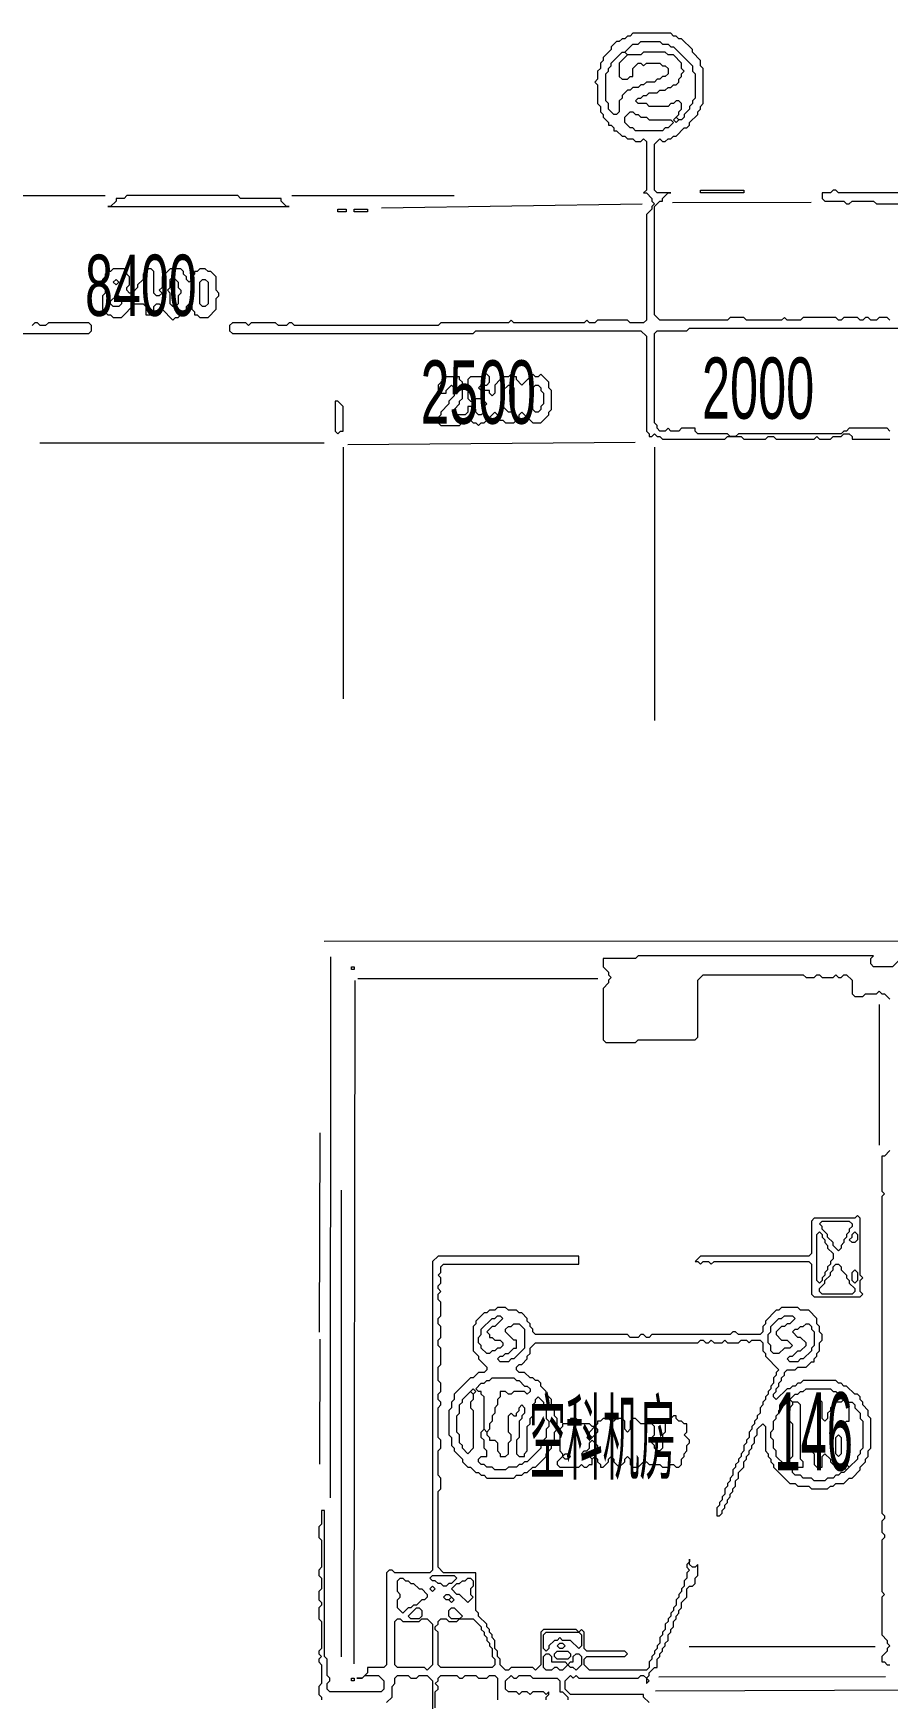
# Model space of a CAD drawing. Extents: x 20 to 3943, y 20 to 2783.
# Drawn here: x 829 to 1145, y 1839 to 2455 of the extents above; entities that cross this region are included whole.
import ezdxf

# ---------------------------------------------------------------- set-up
doc = ezdxf.new("R2010")
doc.units = 0
for name, color, linetype, lineweight in [('OCR_TEXT', 6, 'Continuous', 0), ('RESIDUAL_GRAPHIC', 3, 'Continuous', 0), ('TRACE_CURVE', 6, 'Continuous', 0), ('TRACE_STRAIGHT', 5, 'Continuous', 0), ('TRACE_TEXT_SYMBOL', 6, 'Continuous', 0)]:
    doc.layers.add(name, color=color, linetype=linetype, lineweight=lineweight)
doc.styles.add('wqy-unicode', font='wqy-unicode.lff')

msp = doc.modelspace()

# ---------------------------------------------------------------- linework, layer by layer
at = {"layer": 'RESIDUAL_GRAPHIC', "color": 3}
msp.add_lwpolyline([(1146, 2042), (1144, 2040), (1143, 2040), (1143, 2027), (1144, 2026), (1143, 2025), (1143, 1908), (1144, 1907), (1144, 1906), (1143, 1905), (1143, 1901), (1144, 1900), (1144, 1899), (1143, 1898), (1143, 1879), (1144, 1878), (1143, 1877), (1143, 1863), (1145, 1861), (1145, 1860), (1146, 1859), (1145, 1858), (1145, 1857), (1143, 1855), (1143, 1853), (1144, 1853), (1145, 1852), (1146, 1852)], dxfattribs=at)
at = {"layer": 'TRACE_CURVE', "color": 6}
for points in [[(1051, 2455), (1050, 2454), (1049, 2454), (1048, 2453), (1047, 2453), (1046, 2452), (1045, 2452), (1043, 2450), (1043, 2449), (1040, 2446), (1040, 2445), (1039, 2444), (1039, 2442), (1038, 2441), (1038, 2438), (1037, 2437), (1038, 2436), (1038, 2429), (1039, 2428), (1039, 2426), (1040, 2425), (1040, 2424), (1042, 2422), (1042, 2421), (1043, 2421), (1044, 2420), (1044, 2419), (1045, 2419), (1047, 2417), (1048, 2417), (1049, 2416), (1051, 2416), (1052, 2415), (1054, 2415), (1055, 2416), (1056, 2415), (1056, 2397), (1055, 2396), (1056, 2396), (1058, 2394), (1058, 2393), (1059, 2392), (1058, 2391), (1058, 2390), (1056, 2388), (1056, 2349), (1055, 2348), (1050, 2348), (1049, 2349), (1038, 2349), (1037, 2348), (1035, 2348), (1034, 2349), (1033, 2348), (1007, 2348), (1006, 2349), (1005, 2348), (980, 2348), (979, 2347), (926, 2347), (925, 2348), (924, 2348), (923, 2347), (920, 2347)], [(1108, 2349), (1107, 2350), (1106, 2349), (1093, 2349), (1092, 2350), (1087, 2350), (1086, 2349), (1061, 2349), (1059, 2351), (1059, 2391), (1061, 2393), (1062, 2393), (1062, 2394), (1064, 2396), (1065, 2396), (1060, 2396), (1059, 2397), (1059, 2414), (1061, 2416), (1062, 2415), (1063, 2415), (1064, 2416), (1065, 2416), (1066, 2417), (1067, 2417), (1070, 2420), (1071, 2420), (1072, 2421), (1072, 2422), (1075, 2425), (1075, 2426), (1076, 2427), (1076, 2428), (1077, 2429), (1077, 2442), (1076, 2443), (1076, 2445), (1073, 2448), (1073, 2449), (1069, 2453), (1068, 2453), (1067, 2454), (1066, 2454), (1065, 2455), (1051, 2455)], [(1284, 2396), (1127, 2396), (1126, 2397), (1125, 2397), (1124, 2396), (1121, 2396), (1121, 2394), (1122, 2393), (1129, 2393), (1130, 2392), (1131, 2392), (1132, 2393), (1140, 2393), (1141, 2392), (1252, 2392)], [(770, 2344), (850, 2344), (851, 2345), (851, 2347), (850, 2348), (835, 2348), (834, 2347), (832, 2347), (831, 2348), (830, 2348), (829, 2347)], [(920, 2347), (919, 2348), (910, 2348), (909, 2347), (908, 2348), (903, 2348), (902, 2347), (902, 2345), (903, 2344), (992, 2344), (993, 2345), (1054, 2345), (1056, 2343), (1056, 2308), (1057, 2307), (1057, 2306), (1058, 2306), (1059, 2307), (1060, 2306), (1061, 2306), (1062, 2305), (1085, 2305), (1086, 2306), (1091, 2306), (1092, 2305), (1100, 2305), (1101, 2306), (1103, 2306), (1104, 2305), (1118, 2305), (1119, 2306), (1120, 2305), (1124, 2305), (1125, 2306), (1128, 2306), (1129, 2307), (1131, 2307), (1132, 2306), (1132, 2305), (1146, 2305)], [(1146, 2308), (1145, 2309), (1131, 2309), (1130, 2308), (1129, 2308), (1128, 2307), (1090, 2307), (1089, 2306), (1087, 2306), (1086, 2307), (1075, 2307), (1074, 2308), (1074, 2309), (1069, 2309), (1068, 2308), (1065, 2308), (1064, 2309), (1063, 2308), (1061, 2308), (1060, 2309), (1060, 2310), (1059, 2311), (1059, 2344), (1060, 2345), (1071, 2345), (1072, 2346), (1156, 2346)], [(1146, 2349), (1145, 2350), (1142, 2350), (1141, 2349), (1139, 2349), (1138, 2350), (1137, 2350), (1136, 2349), (1135, 2349), (1134, 2350), (1129, 2350), (1128, 2349), (1127, 2349), (1126, 2350), (1114, 2350), (1113, 2349), (1108, 2349)], [(1053, 2114), (1052, 2113), (1040, 2113), (1040, 2110), (1042, 2108), (1042, 2107), (1043, 2106), (1042, 2105), (1042, 2104), (1040, 2102), (1040, 2083), (1041, 2082), (1052, 2082), (1053, 2083), (1074, 2083), (1075, 2084), (1075, 2105), (1077, 2107), (1114, 2107), (1115, 2106), (1118, 2106), (1119, 2107), (1120, 2107), (1121, 2106), (1125, 2106), (1126, 2107), (1127, 2106), (1128, 2106), (1129, 2107), (1130, 2107), (1132, 2105), (1132, 2100), (1133, 2099), (1136, 2099), (1137, 2100), (1141, 2100), (1142, 2101), (1143, 2100), (1144, 2100), (1146, 2098)], [(1159, 2112), (1149, 2112), (1147, 2110), (1140, 2110), (1139, 2111), (1139, 2113), (1140, 2114), (1053, 2114)], [(979, 2003), (977, 2001), (977, 1887), (976, 1886), (963, 1886), (962, 1887), (961, 1887), (960, 1886), (960, 1852), (959, 1851), (953, 1851), (953, 1849), (951, 1847), (949, 1847), (951, 1847), (952, 1848), (957, 1848), (959, 1846), (959, 1843), (958, 1842), (939, 1842), (938, 1843), (938, 1845), (939, 1846), (939, 1847), (938, 1848), (938, 1854), (937, 1855), (937, 1909), (936, 1909), (936, 1904), (935, 1903), (935, 1899), (936, 1898), (936, 1888), (935, 1887), (935, 1885), (936, 1884), (936, 1880), (935, 1879), (935, 1876), (936, 1875), (936, 1874), (935, 1873), (935, 1869), (936, 1868), (936, 1858), (935, 1857), (935, 1856), (936, 1855), (935, 1854), (935, 1853), (936, 1852), (936, 1845), (935, 1844), (935, 1841), (936, 1840), (936, 1839)], [(979, 1947), (980, 1948), (980, 1949), (979, 1950), (979, 1952), (980, 1953), (980, 1956), (979, 1957), (979, 1962), (980, 1963), (980, 1969), (979, 1970), (979, 1972), (980, 1973), (980, 1977), (979, 1978), (979, 1980), (980, 1981), (980, 1986), (979, 1987), (979, 1989), (980, 1990), (979, 1991), (979, 1992), (980, 1993), (980, 1995), (979, 1996), (980, 1997), (980, 1999), (981, 2000), (1031, 2000), (1031, 2003), (979, 2003)], [(1064, 1868), (1063, 1867), (1063, 1865), (1062, 1864), (1062, 1863), (1061, 1862), (1061, 1860), (1060, 1859), (1060, 1858), (1059, 1857), (1059, 1856), (1058, 1855), (1058, 1854), (1057, 1853), (1057, 1851), (1056, 1850), (1035, 1850), (1033, 1852), (1033, 1854), (1034, 1855), (1048, 1855), (1049, 1856), (1048, 1857), (1034, 1857), (1033, 1858), (1033, 1864), (1032, 1865), (1031, 1864), (1030, 1865), (1018, 1865), (1017, 1864), (1017, 1852), (1015, 1850), (1014, 1851), (1006, 1851), (1005, 1850), (1004, 1850), (1002, 1852), (1002, 1854), (1001, 1855), (1001, 1857), (1000, 1858), (1000, 1861), (999, 1862), (999, 1863), (998, 1864), (998, 1865), (997, 1866), (997, 1867), (994, 1870), (994, 1871), (993, 1872), (993, 1886), (981, 1886), (979, 1888), (979, 1916), (980, 1917), (980, 1921), (979, 1922), (979, 1931), (980, 1932), (980, 1935), (979, 1936), (979, 1947)], [(1030, 1848), (1031, 1847), (1053, 1847), (1054, 1848), (1055, 1848), (1056, 1847), (1056, 1845), (1057, 1846), (1056, 1847), (1057, 1848), (1057, 1849), (1059, 1851), (1060, 1851), (1060, 1854), (1061, 1855), (1061, 1856), (1062, 1857), (1062, 1858), (1063, 1859), (1063, 1860), (1064, 1861), (1064, 1863), (1065, 1864), (1065, 1865), (1066, 1866), (1066, 1868), (1067, 1869), (1067, 1870), (1068, 1871), (1068, 1872), (1069, 1873), (1069, 1875), (1071, 1877), (1071, 1880), (1072, 1881), (1073, 1881), (1074, 1882), (1074, 1884), (1075, 1885), (1075, 1889), (1074, 1888), (1073, 1888), (1072, 1889), (1072, 1891), (1072, 1890), (1071, 1889), (1071, 1888), (1072, 1887), (1071, 1886), (1071, 1884), (1070, 1883), (1070, 1881), (1069, 1880), (1069, 1879), (1068, 1878), (1068, 1877), (1067, 1876), (1067, 1874), (1066, 1873), (1066, 1872), (1065, 1871), (1065, 1870), (1064, 1869), (1064, 1868)], [(960, 1838), (962, 1840), (962, 1844), (963, 1845), (963, 1847), (964, 1848), (968, 1848), (969, 1847), (971, 1847), (972, 1848), (975, 1848), (977, 1846), (977, 1832)], [(978, 1836), (978, 1842), (979, 1843), (979, 1844), (978, 1845), (979, 1846), (979, 1847), (980, 1848), (986, 1848), (987, 1847), (988, 1847), (989, 1848), (993, 1848), (994, 1847), (997, 1847), (998, 1848), (1000, 1848), (1001, 1847), (1001, 1839)], [(1019, 1839), (1019, 1840), (1020, 1841), (1020, 1842), (1019, 1841), (1018, 1842), (1014, 1842), (1013, 1841), (1012, 1842), (1010, 1842), (1009, 1841), (1008, 1842), (1005, 1842), (1004, 1843), (1004, 1846), (1006, 1848), (1007, 1847), (1008, 1847), (1009, 1848), (1013, 1848), (1014, 1847), (1023, 1847), (1024, 1846), (1024, 1842), (1025, 1842), (1027, 1840), (1027, 1839)], [(1057, 1838), (1055, 1840), (1055, 1841), (1028, 1841), (1026, 1843), (1026, 1846), (1028, 1848), (1029, 1847), (1030, 1848)]]:
    msp.add_lwpolyline(points, dxfattribs=at)
for points in [[(1053, 2451), (1054, 2452), (1061, 2452), (1062, 2451), (1064, 2451), (1065, 2450), (1066, 2450), (1073, 2443), (1073, 2441), (1074, 2440), (1074, 2431), (1073, 2430), (1073, 2429), (1072, 2428), (1072, 2427), (1070, 2425), (1070, 2424), (1069, 2423), (1068, 2423), (1067, 2424), (1068, 2425), (1068, 2426), (1069, 2427), (1069, 2429), (1068, 2430), (1067, 2430), (1066, 2429), (1065, 2429), (1064, 2428), (1057, 2428), (1056, 2429), (1053, 2429), (1052, 2430), (1053, 2431), (1054, 2431), (1055, 2432), (1056, 2432), (1057, 2433), (1060, 2433), (1061, 2434), (1063, 2434), (1064, 2435), (1065, 2435), (1066, 2436), (1067, 2436), (1068, 2437), (1068, 2438), (1069, 2439), (1069, 2440), (1070, 2441), (1069, 2442), (1069, 2444), (1066, 2447), (1064, 2447), (1063, 2448), (1055, 2448), (1054, 2447), (1049, 2447), (1048, 2448), (1051, 2451)], [(1047, 2448), (1048, 2448), (1049, 2447), (1046, 2444), (1046, 2439), (1047, 2438), (1049, 2438), (1050, 2439), (1051, 2439), (1051, 2442), (1053, 2444), (1054, 2444), (1055, 2443), (1056, 2444), (1061, 2444), (1062, 2443), (1063, 2443), (1064, 2442), (1064, 2440), (1063, 2439), (1062, 2439), (1061, 2438), (1060, 2438), (1059, 2437), (1056, 2437), (1055, 2436), (1054, 2436), (1053, 2435), (1051, 2435), (1050, 2434), (1049, 2434), (1047, 2432), (1047, 2431), (1046, 2430), (1046, 2426), (1045, 2425), (1044, 2425), (1042, 2427), (1042, 2429), (1041, 2430), (1041, 2440), (1042, 2441), (1042, 2442), (1043, 2443), (1043, 2444)], [(1050, 2426), (1051, 2426), (1052, 2425), (1053, 2425), (1054, 2424), (1056, 2424), (1057, 2423), (1065, 2423), (1066, 2422), (1064, 2420), (1063, 2420), (1062, 2419), (1052, 2419), (1051, 2420), (1050, 2420), (1048, 2422), (1048, 2424)], [(1066, 2423), (1067, 2424), (1068, 2423), (1067, 2422)], [(964, 1883), (965, 1884), (966, 1884), (967, 1883), (968, 1883), (969, 1882), (970, 1882), (972, 1880), (973, 1880), (975, 1878), (975, 1877), (974, 1876), (973, 1876), (971, 1874), (970, 1874), (969, 1873), (968, 1873), (966, 1871), (964, 1873), (964, 1876), (965, 1877), (965, 1878), (964, 1879)], [(976, 1884), (977, 1885), (985, 1885), (986, 1884), (984, 1882), (983, 1882), (982, 1881), (981, 1881), (980, 1882), (979, 1882), (978, 1883), (977, 1883)], [(989, 1883), (990, 1884), (991, 1884), (992, 1883), (992, 1881), (991, 1880), (991, 1878), (992, 1877), (990, 1875), (987, 1878), (986, 1878), (984, 1880), (986, 1882), (987, 1882), (988, 1883)], [(976, 1880), (977, 1881), (978, 1880), (977, 1879)], [(981, 1877), (982, 1878), (983, 1878), (984, 1877), (983, 1876), (982, 1876)], [(971, 1873), (972, 1873), (973, 1872), (973, 1870), (972, 1869), (969, 1869), (968, 1870)], [(983, 1876), (984, 1877), (985, 1876), (984, 1875)], [(983, 1872), (984, 1873), (985, 1873), (988, 1870), (987, 1869), (984, 1869), (983, 1870)], [(963, 1868), (964, 1869), (965, 1869), (966, 1868), (972, 1868), (973, 1869), (975, 1869), (977, 1867), (977, 1852), (975, 1850), (974, 1851), (964, 1851), (963, 1852)], [(979, 1868), (980, 1869), (982, 1869), (983, 1868), (986, 1868), (987, 1869), (992, 1869), (995, 1866), (995, 1865), (996, 1864), (996, 1863), (997, 1862), (997, 1861), (998, 1860), (998, 1859), (999, 1858), (999, 1855), (1000, 1854), (1000, 1852), (999, 1851), (980, 1851), (979, 1852), (979, 1864), (978, 1865), (978, 1866), (979, 1867)], [(1018, 1863), (1019, 1864), (1031, 1864), (1032, 1863), (1032, 1859), (1031, 1858), (1028, 1861), (1025, 1861), (1024, 1862), (1023, 1861), (1022, 1861), (1020, 1859), (1020, 1858), (1019, 1857), (1018, 1858)], [(1023, 1859), (1024, 1860), (1025, 1860), (1026, 1859), (1025, 1858), (1024, 1858)], [(1018, 1855), (1019, 1856), (1020, 1856), (1021, 1855), (1021, 1853), (1026, 1853), (1027, 1852), (1025, 1850), (1024, 1850), (1023, 1851), (1022, 1851), (1021, 1850), (1019, 1850), (1018, 1851)], [(1022, 1856), (1023, 1857), (1027, 1857), (1028, 1856), (1028, 1855), (1027, 1854), (1023, 1854), (1022, 1855)], [(1029, 1855), (1030, 1856), (1031, 1856), (1032, 1855), (1032, 1852), (1030, 1850), (1029, 1851), (1028, 1851), (1027, 1852), (1028, 1853), (1029, 1853)]]:
    msp.add_lwpolyline(points, close=True, dxfattribs=at)
at = {"layer": 'TRACE_STRAIGHT', "color": 5}
for p, q in [((669, 2395), (856, 2395)), ((925, 2395), (985, 2395)), ((958.1, 2390.43), (1054.4, 2391.94)), ((1065.62, 2392.47), (1116.88, 2392.6)), ((831.87, 2303.59), (936.88, 2303.65)), ((945.63, 2302.96), (1051.9, 2303.93)), ((944, 2302), (944, 2209)), ((1059, 2302), (1059, 2201)), ((936.87, 2119.38), (1166.88, 2119.62)), ((939.26, 1913.62), (939.42, 2113.62)), ((949.37, 2105.67), (1038.12, 2105.58)), ((948.06, 1852.37), (948.41, 2104.87)), ((1142, 2096), (1142, 2044)), ((935.2, 1974.87), (935.49, 2048.63)), ((943.37, 1854.87), (943.38, 2027.38)), ((935.29, 1926.12), (935.42, 1972.38)), ((1071.88, 1858.7), (1140.62, 1858.7)), ((1060.62, 1847.46), (1144.38, 1847.6)), ((1059.37, 1842.32), (1160.62, 1842.67))]:
    msp.add_line(p, q, dxfattribs=at)
at = {"layer": 'TRACE_TEXT_SYMBOL', "color": 6}
for points in [[(864, 2395), (863, 2394), (860, 2394), (860, 2393), (858, 2391), (857, 2391), (924, 2391), (923, 2391), (921, 2393), (921, 2394), (906, 2394), (905, 2395)], [(1076, 2397), (1092, 2397), (1092, 2396), (1076, 2396)], [(942, 2390), (945, 2390), (945, 2389), (942, 2389)], [(948, 2390), (953, 2390), (953, 2389), (948, 2389)], [(859, 2363), (860, 2364), (861, 2363), (860, 2362)], [(880, 2364), (881, 2365), (883, 2363), (883, 2361), (884, 2360), (884, 2359), (883, 2358), (883, 2355), (882, 2354), (881, 2354), (880, 2355), (880, 2359), (879, 2360), (880, 2361)], [(891, 2363), (892, 2364), (893, 2364), (894, 2363), (894, 2355), (893, 2354), (892, 2354), (891, 2355)], [(860, 2358), (861, 2358), (862, 2357), (862, 2355), (861, 2354), (859, 2354), (858, 2355), (858, 2356)], [(1005, 2325), (1006, 2325), (1007, 2324), (1007, 2316), (1006, 2315), (1005, 2315), (1003, 2317), (1003, 2323)], [(1014, 2324), (1015, 2325), (1016, 2325), (1017, 2324), (1017, 2323), (1018, 2322), (1018, 2318), (1017, 2317), (1017, 2316), (1016, 2315), (1015, 2315), (1014, 2316), (1014, 2317), (1013, 2318), (1013, 2322), (1014, 2323)], [(941, 2319), (941, 2308), (942, 2307), (943, 2308), (944, 2308), (944, 2317), (942, 2319)], [(947, 2110), (948, 2110), (948, 2109), (947, 2109)], [(1134, 2018), (1133, 2017), (1118, 2017), (1117, 2016), (1117, 2004), (1116, 2003), (1076, 2003), (1074, 2001), (1075, 2001), (1076, 2000), (1077, 2001), (1079, 2001), (1080, 2000), (1081, 2001), (1116, 2001), (1117, 2000), (1117, 1989), (1118, 1988), (1135, 1988), (1136, 1989), (1135, 1990), (1135, 1994), (1136, 1995), (1135, 1996), (1135, 2017)], [(1120, 2015), (1121, 2016), (1131, 2016), (1132, 2015), (1132, 2014), (1131, 2013), (1131, 2012), (1130, 2011), (1130, 2010), (1129, 2009), (1129, 2008), (1128, 2007), (1128, 2006), (1127, 2005), (1125, 2007), (1125, 2008), (1123, 2010), (1123, 2011), (1121, 2013), (1121, 2014)], [(1119, 2011), (1120, 2012), (1121, 2011), (1121, 2010), (1122, 2009), (1122, 2008), (1123, 2007), (1123, 2006), (1125, 2004), (1125, 2002), (1124, 2001), (1124, 2000), (1123, 1999), (1123, 1998), (1122, 1997), (1122, 1996), (1121, 1995), (1121, 1994), (1120, 1993), (1119, 1994)], [(1132, 2011), (1133, 2012), (1134, 2011), (1134, 2009), (1133, 2008), (1132, 2008), (1131, 2009), (1132, 2010)], [(1125, 1999), (1126, 2000), (1127, 2000), (1128, 1999), (1128, 1998), (1130, 1996), (1130, 1995), (1131, 1994), (1131, 1993), (1133, 1991), (1133, 1990), (1132, 1989), (1121, 1989), (1120, 1990), (1120, 1991), (1122, 1993), (1122, 1994), (1124, 1996), (1124, 1997), (1125, 1998)], [(1132, 1997), (1133, 1998), (1134, 1997), (1134, 1994), (1133, 1993), (1132, 1994)], [(1000, 1980), (1001, 1981), (1002, 1981), (1003, 1980), (1000, 1977), (999, 1977), (997, 1975), (998, 1974), (998, 1973), (999, 1973), (1000, 1972), (1002, 1972), (1003, 1971), (1003, 1970), (1002, 1969), (1001, 1969), (1000, 1968), (999, 1968), (998, 1967), (997, 1967), (995, 1969), (995, 1970), (994, 1971), (994, 1973), (995, 1974), (995, 1976), (999, 1980)], [(1006, 1977), (1007, 1978), (1009, 1978), (1011, 1976), (1011, 1969), (1007, 1965), (1006, 1965), (1005, 1964), (1002, 1964), (1001, 1965), (1002, 1966), (1003, 1966), (1004, 1967), (1005, 1967), (1007, 1969), (1008, 1969), (1008, 1972), (1007, 1972), (1004, 1975), (1004, 1976), (1005, 1977)], [(1106, 1980), (1107, 1981), (1110, 1981), (1111, 1980), (1109, 1978), (1108, 1978), (1107, 1977), (1106, 1977), (1104, 1975), (1104, 1974), (1106, 1972), (1108, 1972), (1110, 1970), (1109, 1969), (1107, 1969), (1105, 1967), (1103, 1967), (1102, 1968), (1102, 1970), (1101, 1971), (1101, 1974), (1102, 1975), (1102, 1977), (1105, 1980)], [(1114, 1977), (1115, 1978), (1116, 1978), (1117, 1977), (1117, 1976), (1118, 1975), (1118, 1970), (1117, 1969), (1117, 1968), (1114, 1965), (1113, 1965), (1112, 1964), (1109, 1964), (1108, 1965), (1109, 1966), (1110, 1966), (1112, 1968), (1113, 1968), (1115, 1970), (1115, 1971), (1113, 1973), (1112, 1973), (1110, 1975), (1111, 1976), (1112, 1976), (1113, 1977)], [(998, 1957), (999, 1958), (1007, 1958), (1008, 1957), (1009, 1957), (1011, 1955), (1012, 1955), (1013, 1954), (1013, 1953), (1012, 1952), (1011, 1953), (1007, 1953), (1006, 1952), (1005, 1952), (1004, 1953), (1002, 1953), (1002, 1951), (1001, 1950), (1001, 1948), (1000, 1947), (1000, 1945), (999, 1944), (999, 1942), (998, 1941), (998, 1939), (997, 1938), (996, 1939), (996, 1951), (995, 1952), (995, 1953), (994, 1953), (993, 1954), (995, 1956), (996, 1956), (997, 1957)], [(991, 1953), (992, 1952), (992, 1950), (991, 1949), (991, 1947), (992, 1946), (992, 1932), (990, 1930), (988, 1932), (988, 1933), (987, 1934), (987, 1937), (986, 1938), (986, 1944), (987, 1945), (987, 1948), (988, 1949), (988, 1950)], [(991, 1953), (992, 1954), (993, 1953), (992, 1952)], [(1114, 1953), (1115, 1954), (1124, 1954), (1125, 1953), (1126, 1953), (1127, 1952), (1128, 1952), (1129, 1951), (1129, 1950), (1128, 1949), (1126, 1949), (1124, 1947), (1124, 1946), (1123, 1945), (1123, 1943), (1122, 1942), (1121, 1943), (1121, 1949), (1120, 1950), (1118, 1948), (1118, 1946), (1117, 1945), (1117, 1942), (1116, 1941), (1116, 1938), (1115, 1937), (1115, 1931), (1117, 1931), (1118, 1930), (1118, 1926), (1119, 1925), (1121, 1925), (1121, 1929), (1122, 1930), (1124, 1928), (1124, 1927), (1126, 1925), (1129, 1925), (1130, 1924), (1129, 1923), (1128, 1923), (1127, 1922), (1126, 1922), (1125, 1921), (1123, 1921), (1122, 1920), (1118, 1920), (1117, 1921), (1114, 1921), (1113, 1922), (1111, 1922), (1110, 1923), (1110, 1924), (1111, 1925), (1114, 1925), (1114, 1927), (1113, 1928), (1113, 1948), (1112, 1949), (1110, 1949), (1109, 1950), (1111, 1952), (1112, 1952), (1113, 1953)], [(1109, 1950), (1110, 1949), (1110, 1948), (1109, 1947), (1109, 1946), (1108, 1945), (1108, 1943), (1110, 1941), (1110, 1929), (1107, 1926), (1104, 1929), (1104, 1931), (1103, 1932), (1103, 1935), (1102, 1936), (1102, 1938), (1103, 1939), (1103, 1942), (1104, 1943), (1104, 1944), (1105, 1945), (1105, 1946)], [(1130, 1948), (1131, 1949), (1132, 1949), (1133, 1948), (1133, 1947), (1135, 1945), (1135, 1943), (1136, 1942), (1136, 1932), (1135, 1931), (1135, 1930), (1134, 1929), (1134, 1928), (1131, 1925), (1130, 1926), (1130, 1927), (1131, 1928), (1131, 1938), (1130, 1939), (1130, 1940), (1129, 1941), (1130, 1942), (1131, 1942), (1131, 1947)], [(1037, 1940), (1038, 1939), (1038, 1938), (1036, 1936), (1035, 1937), (1035, 1938)], [(1035, 1934), (1036, 1935), (1038, 1933), (1038, 1931), (1037, 1930), (1037, 1929), (1036, 1928), (1035, 1929), (1033, 1929), (1032, 1930), (1033, 1931), (1034, 1931), (1035, 1932)], [(1034, 1936), (1035, 1937), (1036, 1936), (1035, 1935)], [(1126, 1936), (1127, 1937), (1128, 1936), (1128, 1930), (1127, 1929), (1126, 1930)], [(1025, 1929), (1026, 1930), (1027, 1930), (1028, 1929), (1027, 1928), (1026, 1928)], [(1129, 1925), (1130, 1926), (1131, 1925), (1130, 1924)], [(947, 1847), (948, 1847), (948, 1846), (947, 1846)]]:
    msp.add_lwpolyline(points, close=True, dxfattribs=at)
for points in [[(859, 2368), (858, 2367), (857, 2367), (856, 2366), (856, 2365), (855, 2364), (855, 2363), (856, 2362), (856, 2359), (855, 2358), (855, 2353), (857, 2351), (858, 2351), (859, 2350), (862, 2350), (867, 2355), (870, 2355), (871, 2354), (871, 2351), (874, 2351), (874, 2354), (875, 2355), (876, 2355), (877, 2354), (877, 2353), (881, 2349), (882, 2350), (883, 2350), (886, 2353), (886, 2354), (887, 2355), (888, 2354), (888, 2353), (889, 2352), (889, 2351), (890, 2351), (891, 2350), (894, 2350), (897, 2353), (897, 2357), (898, 2358), (898, 2359), (897, 2360), (897, 2365), (895, 2367), (894, 2367), (893, 2368), (891, 2368), (890, 2367), (889, 2367), (889, 2366), (888, 2365), (888, 2364), (887, 2363), (886, 2364), (886, 2365), (885, 2366), (885, 2367), (884, 2368), (880, 2368), (877, 2365), (877, 2361), (876, 2360), (877, 2359)], [(877, 2359), (876, 2358), (875, 2358), (874, 2359), (874, 2367), (873, 2368), (872, 2368), (870, 2366), (870, 2364), (868, 2362), (868, 2361), (866, 2359), (865, 2359), (864, 2360), (864, 2361), (865, 2362), (865, 2365), (864, 2366), (864, 2367), (863, 2368), (859, 2368)], [(996, 2329), (995, 2328), (991, 2328), (990, 2327), (990, 2320), (991, 2319), (992, 2319), (993, 2320), (995, 2320), (997, 2318), (996, 2317), (996, 2315), (995, 2314), (994, 2314), (993, 2315), (993, 2316), (992, 2317), (990, 2317), (990, 2315), (989, 2314), (986, 2314), (985, 2315), (985, 2316), (987, 2318), (987, 2319), (988, 2320), (988, 2326), (987, 2327), (987, 2328), (981, 2328), (981, 2327), (979, 2325), (979, 2323), (980, 2322), (982, 2322), (982, 2323), (984, 2325), (985, 2324), (985, 2321), (983, 2319), (983, 2318), (980, 2315), (980, 2314), (979, 2313), (979, 2311), (980, 2310), (987, 2310), (990, 2313), (992, 2311), (993, 2311), (994, 2310), (995, 2311), (996, 2311), (997, 2312), (998, 2312), (998, 2313), (1000, 2315), (1001, 2314), (1001, 2313), (1002, 2312), (1003, 2312), (1004, 2311), (1007, 2311), (1009, 2313)], [(1009, 2313), (1009, 2314), (1010, 2315), (1014, 2311), (1017, 2311), (1020, 2314), (1020, 2315), (1021, 2316), (1021, 2323), (1020, 2324), (1020, 2326), (1017, 2329), (1016, 2328), (1015, 2328), (1014, 2329), (1010, 2325), (1008, 2327), (1008, 2328), (1007, 2328), (1006, 2329), (1005, 2328), (1002, 2328), (1002, 2327), (1000, 2325), (1000, 2322), (999, 2321), (998, 2322), (998, 2323), (995, 2323), (994, 2324), (995, 2325), (997, 2325), (998, 2326), (998, 2328), (997, 2329), (996, 2329)], [(1001, 1984), (1000, 1983), (998, 1983), (997, 1982), (996, 1982), (993, 1979), (993, 1978), (992, 1977), (992, 1968), (994, 1966), (994, 1965), (997, 1962), (997, 1961), (996, 1960), (994, 1960), (992, 1958), (991, 1958), (985, 1952), (985, 1950), (984, 1949), (984, 1947), (983, 1946), (983, 1937), (984, 1936), (984, 1933), (985, 1932), (985, 1931), (988, 1928), (988, 1927), (990, 1925), (991, 1925), (993, 1923), (994, 1923), (995, 1922), (996, 1922), (997, 1921), (1007, 1921), (1008, 1922), (1010, 1922), (1011, 1923), (1012, 1923), (1014, 1925), (1015, 1925), (1019, 1929), (1019, 1930), (1021, 1932), (1021, 1934), (1022, 1935), (1022, 1938), (1023, 1939), (1024, 1938), (1024, 1931), (1025, 1930), (1025, 1929), (1023, 1927), (1023, 1926), (1024, 1925), (1031, 1925), (1032, 1926), (1033, 1925), (1034, 1925), (1035, 1926), (1036, 1926), (1036, 1928)], [(1009, 1982), (1008, 1983), (1005, 1983), (1004, 1984), (1001, 1984)], [(1111, 1955), (1110, 1955), (1109, 1954), (1108, 1954), (1104, 1950), (1103, 1951), (1103, 1952), (1104, 1953), (1104, 1954), (1105, 1955), (1105, 1956), (1106, 1957), (1106, 1958), (1107, 1959), (1107, 1960), (1108, 1961), (1111, 1961), (1112, 1962), (1115, 1962), (1117, 1964), (1118, 1964), (1118, 1965), (1119, 1966), (1119, 1967), (1120, 1968), (1120, 1971), (1121, 1972), (1121, 1974), (1120, 1975), (1120, 1977), (1119, 1978), (1119, 1980), (1116, 1983), (1113, 1983), (1112, 1984), (1106, 1984), (1105, 1983), (1104, 1983), (1100, 1979), (1100, 1978), (1099, 1977), (1099, 1975), (1098, 1974), (1090, 1974), (1089, 1975), (1088, 1975), (1087, 1974), (1058, 1974), (1057, 1973), (1056, 1973), (1055, 1974), (1054, 1974), (1053, 1973), (1050, 1973), (1049, 1974), (1015, 1974), (1014, 1975), (1014, 1976), (1013, 1977), (1013, 1978), (1012, 1979), (1012, 1980), (1010, 1982), (1009, 1982)], [(1050, 1942), (1050, 1939), (1049, 1938), (1048, 1939), (1048, 1942), (1047, 1943), (1045, 1943), (1044, 1942), (1043, 1942), (1042, 1943), (1040, 1943), (1039, 1942), (1038, 1942), (1038, 1941), (1037, 1940), (1036, 1940), (1035, 1941), (1032, 1941), (1030, 1943), (1028, 1943), (1028, 1942), (1027, 1941), (1025, 1941), (1025, 1940), (1024, 1939), (1023, 1940), (1023, 1943), (1022, 1944), (1022, 1947), (1021, 1948), (1021, 1950), (1019, 1952), (1019, 1953), (1017, 1955), (1017, 1956), (1016, 1957), (1015, 1957), (1014, 1958), (1013, 1958), (1011, 1960), (1009, 1960), (1008, 1961), (1008, 1962), (1009, 1963), (1010, 1963), (1012, 1965), (1012, 1966), (1013, 1967), (1013, 1969), (1015, 1971), (1075, 1971), (1076, 1972), (1077, 1972), (1078, 1971), (1079, 1971), (1080, 1972), (1081, 1971), (1084, 1971), (1085, 1972), (1086, 1971), (1090, 1971), (1091, 1972), (1093, 1972), (1094, 1971)], [(1094, 1971), (1095, 1972), (1098, 1972), (1099, 1971), (1099, 1968), (1100, 1967), (1100, 1966), (1105, 1961), (1104, 1960), (1104, 1959), (1103, 1958), (1103, 1956), (1102, 1955), (1102, 1954), (1101, 1953), (1101, 1952), (1100, 1951), (1100, 1950), (1099, 1949), (1099, 1948), (1098, 1947), (1098, 1945), (1097, 1944), (1097, 1943), (1096, 1942), (1096, 1941), (1095, 1940), (1095, 1939), (1094, 1938), (1094, 1936), (1093, 1935), (1093, 1934), (1092, 1933), (1092, 1931), (1091, 1930), (1091, 1929), (1090, 1928), (1090, 1927), (1089, 1926), (1089, 1925), (1088, 1924), (1088, 1922), (1087, 1921), (1087, 1920), (1086, 1919), (1086, 1918), (1085, 1917), (1085, 1915), (1084, 1914), (1084, 1913), (1083, 1912), (1083, 1911), (1082, 1910), (1082, 1907), (1083, 1907), (1084, 1908), (1084, 1909), (1085, 1910), (1085, 1911), (1086, 1912), (1086, 1913), (1087, 1914), (1087, 1915), (1088, 1916)], [(1088, 1916), (1088, 1917), (1089, 1918), (1089, 1920), (1090, 1921), (1090, 1923), (1092, 1925), (1092, 1927), (1093, 1928), (1093, 1929), (1094, 1930), (1094, 1931), (1095, 1932), (1095, 1933), (1096, 1934), (1096, 1936), (1097, 1937), (1097, 1939), (1099, 1941), (1100, 1940), (1100, 1931), (1101, 1930), (1101, 1929), (1102, 1928), (1102, 1927), (1103, 1926), (1103, 1925), (1109, 1919), (1111, 1919), (1112, 1918), (1116, 1918), (1117, 1917), (1123, 1917), (1124, 1918), (1125, 1918), (1126, 1919), (1129, 1919), (1131, 1921), (1132, 1921), (1135, 1924), (1135, 1925), (1137, 1927), (1137, 1928), (1138, 1929), (1138, 1931), (1139, 1932), (1139, 1943), (1138, 1944), (1138, 1946), (1136, 1948), (1136, 1949), (1135, 1950), (1135, 1951), (1134, 1952), (1133, 1952), (1130, 1955), (1129, 1955), (1128, 1956), (1127, 1956), (1126, 1957), (1114, 1957), (1113, 1956), (1112, 1956), (1111, 1955)], [(1015, 1950), (1016, 1951), (1018, 1949), (1018, 1947), (1019, 1946), (1019, 1943), (1020, 1942), (1020, 1940), (1019, 1939), (1019, 1936), (1018, 1935), (1018, 1934), (1017, 1933), (1017, 1932), (1012, 1927), (1011, 1927), (1010, 1926), (1009, 1926), (1008, 1925), (1005, 1925), (1004, 1924), (1000, 1924), (999, 1925), (997, 1925), (996, 1926), (995, 1926), (994, 1927), (994, 1928), (995, 1929), (997, 1929), (997, 1931), (996, 1932), (996, 1935), (995, 1936), (995, 1938), (996, 1939), (997, 1938), (997, 1937), (998, 1936), (998, 1935), (1000, 1935), (1001, 1934), (1001, 1931), (1002, 1930), (1002, 1929), (1004, 1929), (1005, 1930), (1005, 1934), (1006, 1935), (1006, 1937), (1005, 1938), (1005, 1944), (1006, 1945), (1007, 1944), (1008, 1944), (1008, 1945), (1009, 1946), (1009, 1947), (1010, 1948), (1011, 1947), (1011, 1945), (1010, 1944), (1010, 1943), (1009, 1942)], [(1009, 1942), (1009, 1936), (1008, 1935), (1008, 1930), (1009, 1929), (1011, 1929), (1011, 1930), (1012, 1931), (1012, 1940), (1013, 1941), (1013, 1943), (1014, 1944), (1014, 1948), (1015, 1949), (1015, 1950)], [(1036, 1928), (1037, 1929), (1038, 1928), (1038, 1927), (1039, 1926), (1039, 1925), (1040, 1925), (1042, 1927), (1042, 1928), (1043, 1929), (1044, 1928), (1044, 1927), (1046, 1925), (1048, 1927), (1048, 1928), (1049, 1929), (1050, 1928), (1050, 1926), (1051, 1925), (1053, 1925), (1055, 1927), (1056, 1927), (1057, 1926), (1061, 1926), (1062, 1925), (1064, 1925), (1065, 1926), (1066, 1926), (1067, 1925), (1068, 1925), (1069, 1926), (1069, 1928), (1070, 1929), (1070, 1930), (1071, 1931), (1071, 1933), (1072, 1934), (1072, 1935), (1070, 1937), (1071, 1938), (1071, 1941), (1070, 1941), (1069, 1942), (1068, 1942), (1067, 1943), (1067, 1944), (1066, 1944), (1063, 1941), (1063, 1938), (1062, 1937), (1062, 1932), (1061, 1931), (1060, 1931), (1059, 1932), (1059, 1933), (1058, 1934), (1058, 1936), (1059, 1937), (1059, 1940), (1058, 1941), (1054, 1941), (1052, 1943), (1051, 1943), (1050, 1942)]]:
    msp.add_lwpolyline(points, dxfattribs=at)

# ---------------------------------------------------------------- texts
at = {"layer": 'OCR_TEXT', "color": 6, "style": 'wqy-unicode'}
for s, height, width, p in [('8400', 22.62, 0.613186, (848.56, 2350.55)), ('2500', 23.4, 0.612527, (972.56, 2310.7)), ('2000', 22.62, 0.616608, (1076.55, 2312.55)), ('空科机房', 25.74, 0.387284, (1012.65, 1923.17)), ('146', 28.86, 0.449983, (1103.36, 1923.8))]:
    msp.add_text(s, height=height, dxfattribs=dict(at, width=width)).set_placement(p)

doc.saveas('drawing.dxf')
